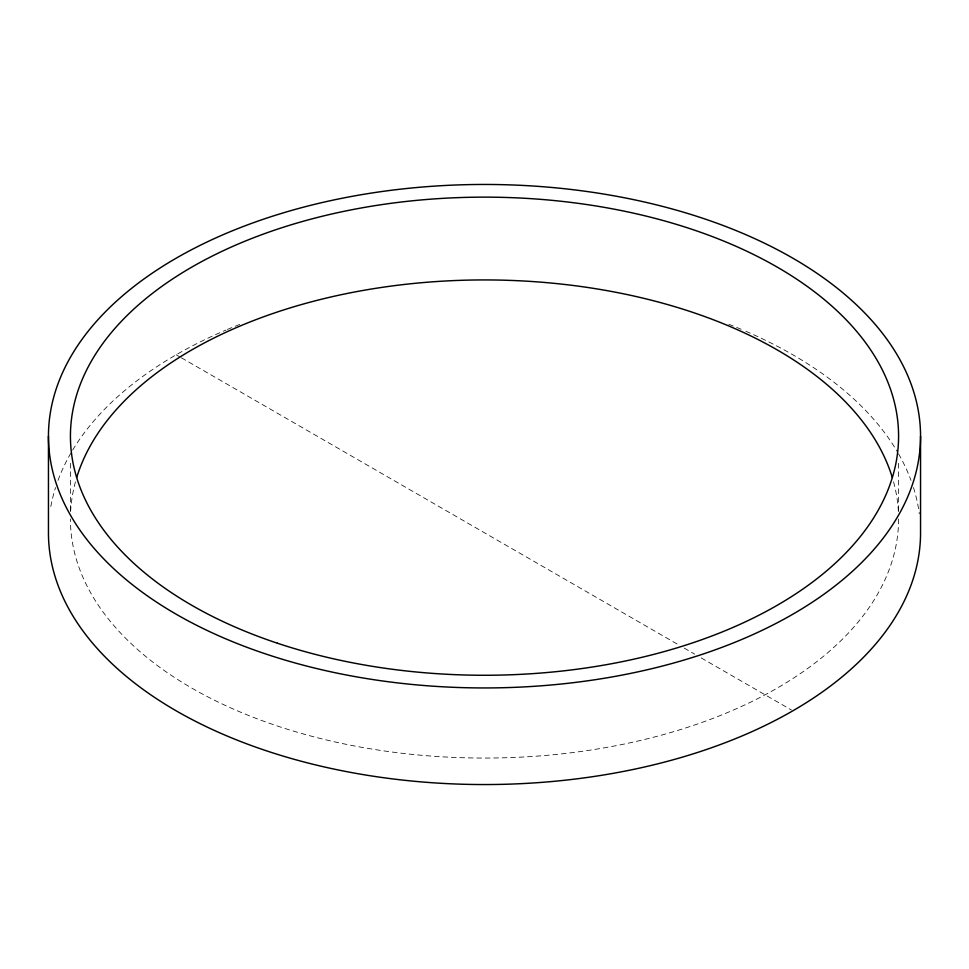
<?xml version="1.0" encoding="UTF-8"?>
<svg xmlns="http://www.w3.org/2000/svg" width="969" height="969" viewBox="0 0 969 969"><rect width="100%" height="100%" fill="white"/><g stroke="black" fill="none" stroke-linecap="round" stroke-linejoin="round"><path stroke-width="0.73" stroke-dasharray="4.84 3.63" d="M176.164 354.787L180.089 357.052M181.409 357.803L678.93 645.051M684.162 648.079L694.64 654.123M701.181 657.903L791.528 710.059M898.578 463.303L898.578 511.475M70.422 463.303L70.422 511.475M898.578 518.996A414.078 239.064 0 0 1 484.5 758.061A414.078 239.064 0 0 1 70.422 518.996M70.616 511.608A414.078 239.064 0 0 1 75.449 481.859M893.551 481.859A414.078 239.064 0 0 1 898.384 511.608M50.836 506.521A436.05 251.746 0 0 1 55.536 487.577M58.007 480.382A436.05 251.746 0 0 1 71.924 451.324M72.663 450.064A436.05 251.746 0 0 1 226.007 330.054M227.4 329.46A436.05 251.746 0 0 1 240.191 324.276M728.809 324.276A436.05 251.746 0 0 1 744.398 330.647M745.791 331.253A436.05 251.746 0 0 1 897.815 452.571M898.542 453.819A436.05 251.746 0 0 1 910.993 480.382M913.464 487.577A436.05 251.746 0 0 1 919.315 513.849"/><path stroke-width="1.45" d="M920.55 436.195A436.05 251.746 0 0 1 266.475 654.22A436.05 251.746 0 0 1 266.475 218.182A436.05 251.746 0 0 1 920.55 436.195L920.55 532.805A436.05 251.746 0 0 1 484.5 784.551A436.05 251.746 0 0 1 48.45 532.805L48.45 436.195M76.733 477.438A414.078 239.064 0 0 1 484.5 279.932A414.078 239.064 0 0 1 892.267 477.438M277.461 643.234A414.078 239.064 0 0 0 898.578 436.195A414.078 239.064 0 0 0 277.461 229.168A414.078 239.064 0 0 0 277.461 643.234"/></g></svg>
